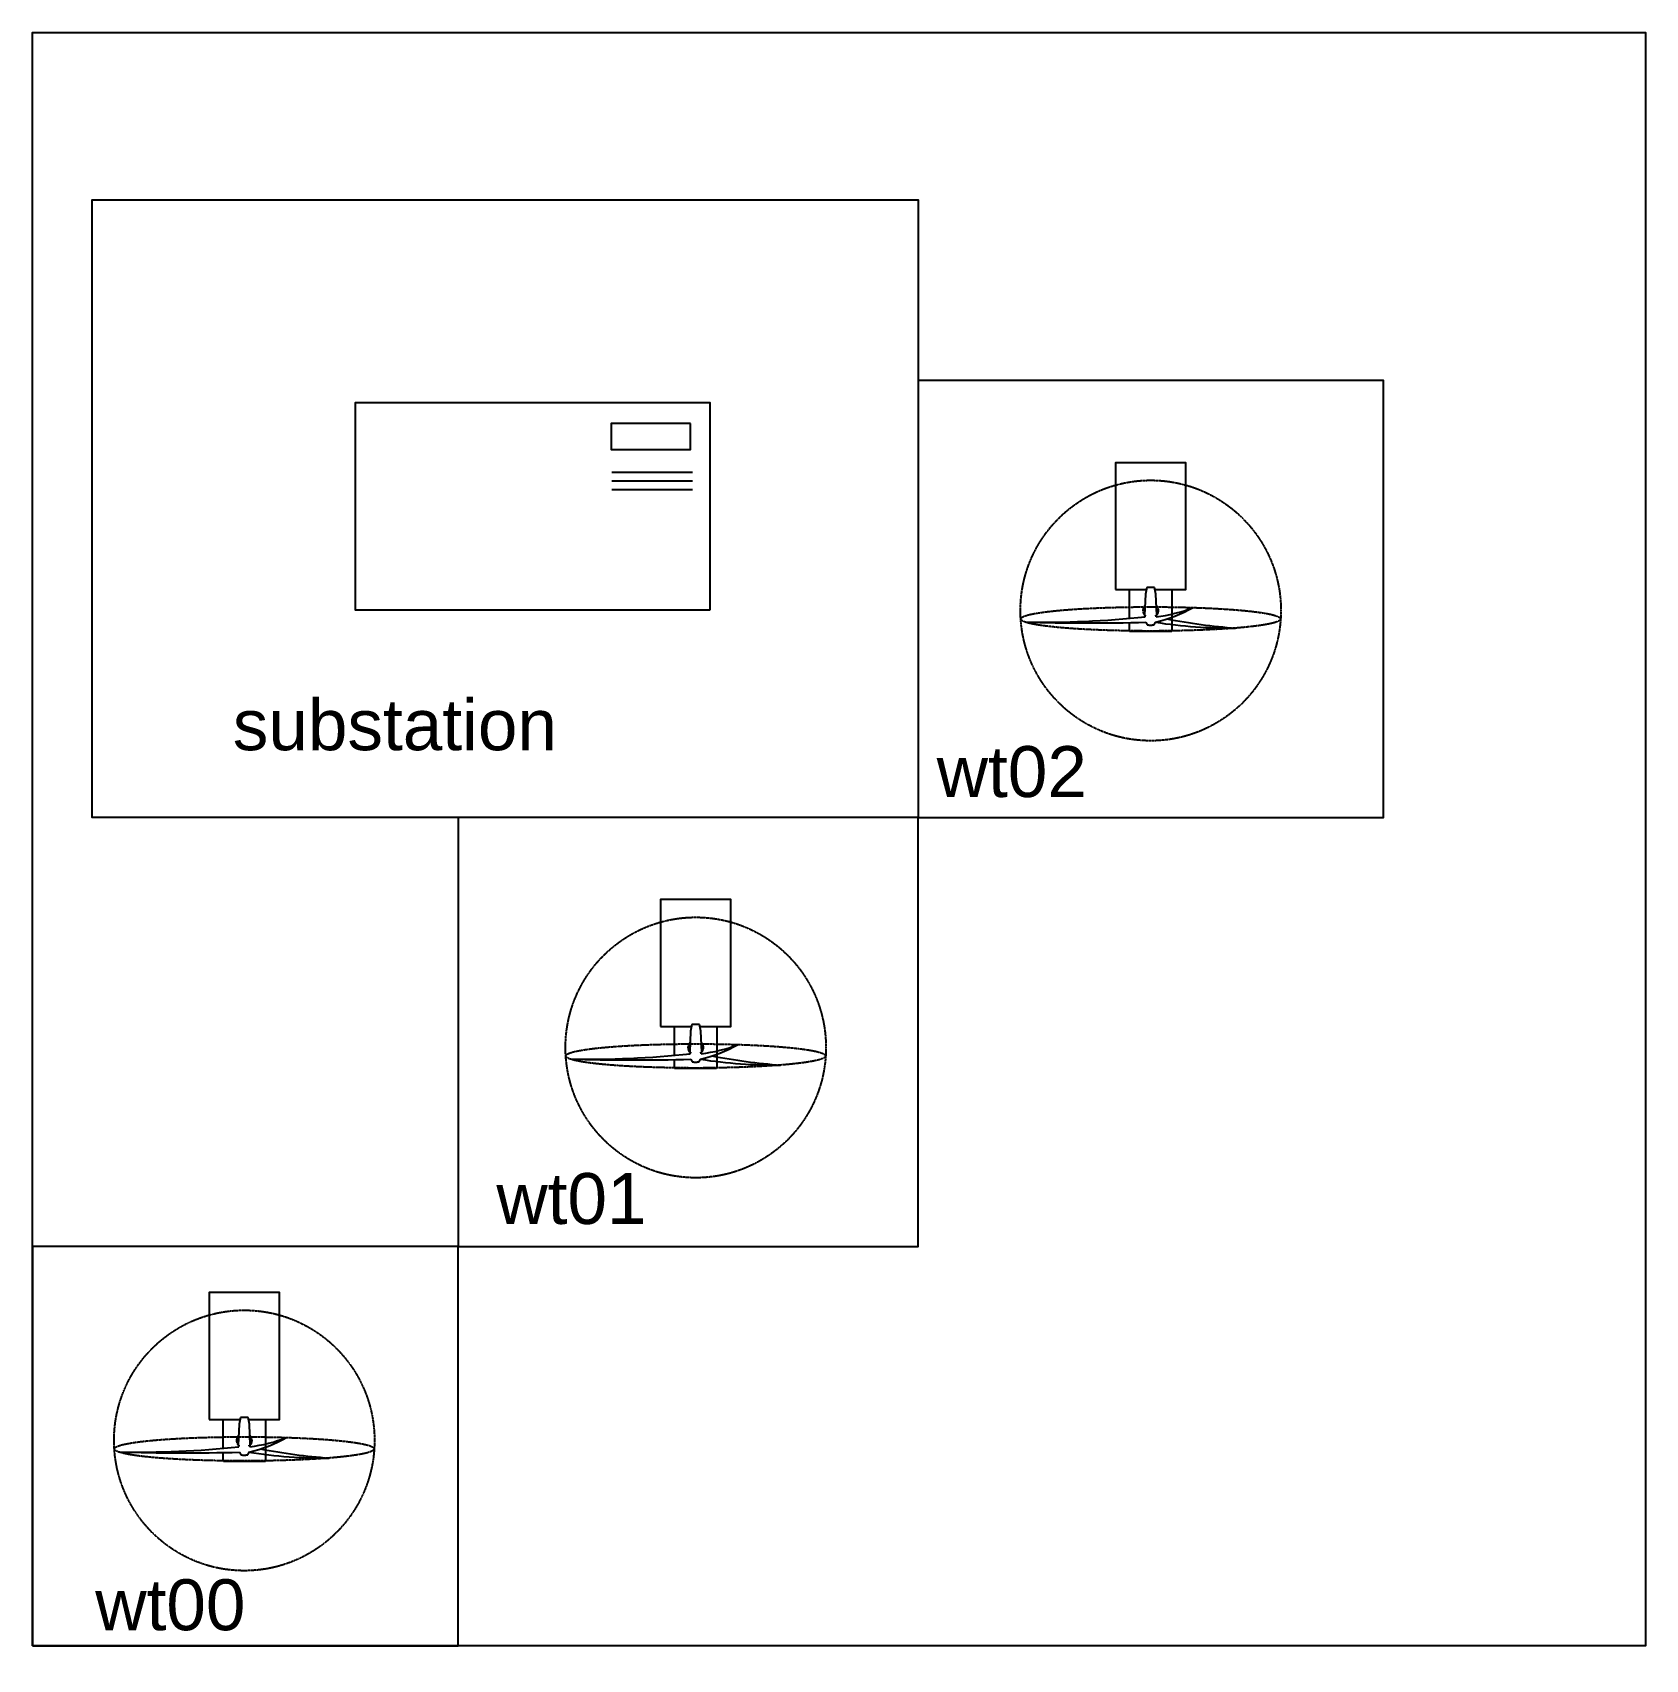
# Model space of a CAD drawing. Header units: millimetres. Extents: x 20412 to 90412, y 408 to 70996.
import ezdxf

# ---------------------------------------------------------------- set-up
doc = ezdxf.new("R2010")
doc.units = ezdxf.units.MM
doc.linetypes.add('HIDDEN', pattern=[0.375, 0.25, -0.125])
doc.linetypes.add('PHANTOMX2', pattern=[5, 2.5, -0.5, 0.5, -0.5, 0.5, -0.5])
for name, color, linetype in [('OUTLINE', 1, 'Continuous'), ('UNITLABELS', 122, 'Continuous'), ('UNITS', 5, 'Continuous')]:
    doc.layers.add(name, color=color, linetype=linetype)
doc.styles.add('Annotative', font='arial.ttf')
doc.styles.get("Standard").update_dxf_attribs({"font": 'arial.ttf'})

msp = doc.modelspace()

# ---------------------------------------------------------------- linework, layer by layer
for p, q in [((49056, 51901), (45549, 51901)), ((49056, 51526), (45549, 51526)), ((49056, 51150), (45549, 51150)), ((68719, 46626), (68677, 45717)), ((68774, 46916), (68719, 46626)), ((69105, 46916), (68774, 46916)), ((69160, 46626), (69105, 46916)), ((69201, 45717), (69160, 46626)), ((68720, 45717), (68677, 45717)), ((68702, 45681), (68720, 45682)), ((68702, 45647), (68702, 45681)), ((68720, 45682), (68720, 45717)), ((68735, 45410), (68791, 45294)), ((68791, 45294), (68854, 45294)), ((68854, 45294), (68860, 45282)), ((68860, 45282), (69002, 45282)), ((69002, 45282), (69008, 45294)), ((69008, 45294), (69088, 45294)), ((69088, 45294), (69144, 45410)), ((69159, 45682), (69159, 45717)), ((69159, 45717), (69201, 45717)), ((69177, 45681), (69159, 45682)), ((69177, 45647), (69177, 45681)), ((69177, 45681), (69207, 45651)), ((48973, 27666), (48932, 26757)), ((49028, 27956), (48973, 27666)), ((49359, 27956), (49028, 27956)), ((49414, 27666), (49359, 27956)), ((49456, 26757), (49414, 27666)), ((48975, 26757), (48932, 26757)), ((48956, 26721), (48975, 26722)), ((48956, 26687), (48956, 26721)), ((48975, 26722), (48975, 26757)), ((48989, 26450), (49045, 26334)), ((49045, 26334), (49109, 26334)), ((49109, 26334), (49115, 26322)), ((49115, 26322), (49256, 26322)), ((49256, 26322), (49262, 26334)), ((49262, 26334), (49343, 26334)), ((49343, 26334), (49399, 26450)), ((49413, 26722), (49413, 26757)), ((49413, 26757), (49456, 26757)), ((49431, 26721), (49413, 26722)), ((49431, 26687), (49431, 26721)), ((49431, 26721), (49462, 26691)), ((29381, 10617), (29340, 9707)), ((29437, 10907), (29381, 10617)), ((29768, 10907), (29437, 10907)), ((29823, 10617), (29768, 10907)), ((29864, 9707), (29823, 10617)), ((29383, 9707), (29340, 9707)), ((29364, 9672), (29383, 9673)), ((29364, 9638), (29364, 9672)), ((29383, 9673), (29383, 9707)), ((29397, 9401), (29453, 9285)), ((29453, 9285), (29517, 9285)), ((29517, 9285), (29523, 9273)), ((29523, 9273), (29664, 9273)), ((29664, 9273), (29670, 9285)), ((29670, 9285), (29751, 9285)), ((29751, 9285), (29807, 9401)), ((29821, 9673), (29821, 9707)), ((29821, 9707), (29864, 9707)), ((29840, 9672), (29821, 9673)), ((29840, 9638), (29840, 9672)), ((29840, 9672), (29870, 9642))]:
    msp.add_line(p, q)
at = {"linetype": 'HIDDEN'}
for p, q in [((68663, 45643), (68702, 45681)), ((69177, 45681), (69207, 45651)), ((48918, 26683), (48956, 26721)), ((49431, 26721), (49462, 26691)), ((29326, 9634), (29365, 9672)), ((29840, 9672), (29870, 9642))]:
    msp.add_line(p, q, dxfattribs=at)
for points in [[(49808, 45928), (34424, 45928), (34424, 54950), (49808, 54950)], [(48962, 54029), (45518, 54029), (45518, 52903), (48962, 52903)]]:
    msp.add_lwpolyline(points, close=True)
at = {"linetype": 'Continuous'}
for points in [[(69120, 46835), (70467, 46835), (70467, 52334), (67412, 52334), (67412, 46835)], [(67412, 46835), (68759, 46835)], [(49375, 27875), (50721, 27875), (50721, 33374), (47666, 33374), (47666, 27875)], [(47666, 27875), (49013, 27875)], [(29783, 10826), (31129, 10826), (31129, 16325), (28075, 16325), (28075, 10826)], [(28075, 10826), (29421, 10826)]]:
    msp.add_lwpolyline(points, dxfattribs=at)
at = {"linetype": 'HIDDEN'}
for points in [[(69120, 46835), (69856, 46835), (69856, 45003), (68023, 45003), (68023, 45394)], [(68023, 45579), (68023, 46835), (68759, 46835)], [(49375, 27875), (50110, 27875), (50110, 26043), (48277, 26043), (48277, 26435)], [(48277, 26619), (48277, 27875), (49013, 27875)], [(29783, 10826), (30519, 10826), (30519, 8993), (28686, 8993), (28686, 9385)], [(28686, 9570), (28686, 10826), (29421, 10826)]]:
    msp.add_lwpolyline(points, dxfattribs=at)
at = {"linetype": 'PHANTOMX2', "ltscale": 2}
for centre in [(68939, 45919), (49194, 26959), (29602, 9910)]:
    msp.add_circle(centre, 5651, dxfattribs=at)
at = {"linetype": 'HIDDEN'}
for centre, start, end in [((68939, 45919), 136.13683, 225.00596), ((68939, 45919), 314.99404, 43.86317), ((49194, 26959), 136.13683, 225.00596), ((49194, 26959), 314.99404, 43.86317), ((29602, 9910), 136.13683, 225.00596), ((29602, 9910), 314.99404, 43.86317)]:
    msp.add_arc(centre, 336, start, end, dxfattribs=at)
for centre, radius, start, end in [((68939, 45919), 263, 161.45022, 193.34148), ((67689, 51552), 6312, 283.33347, 299.30407), ((68365, 52287), 6689, 276.96984, 291.14103), ((68939, 45919), 263, 346.65852, 18.54978), ((64391, 85126), 39713, 268.68163, 276.23213), ((66325, 136961), 91582, 268.21782, 271.50762), ((72458, 66883), 21727, 261.22695, 270.44257), ((74610, 71484), 26401, 259.17027, 265.69078), ((49194, 26959), 263, 161.45022, 193.34148), ((47943, 32592), 6312, 283.33347, 299.30407), ((48620, 33327), 6689, 276.96984, 291.14103), ((49194, 26959), 263, 346.65852, 18.54978), ((44645, 66166), 39713, 268.68163, 276.23213), ((46579, 118001), 91582, 268.21782, 271.50762), ((52712, 47923), 21727, 261.22695, 270.44257), ((54864, 52524), 26401, 259.17027, 265.69078), ((29602, 9910), 263, 161.45022, 193.34148), ((28351, 15543), 6312, 283.33347, 299.30407), ((29028, 16278), 6689, 276.96984, 291.14103), ((29602, 9910), 263, 346.65852, 18.54978), ((25053, 49117), 39713, 268.68163, 276.23213), ((26988, 100952), 91582, 268.21782, 271.50762), ((33121, 30874), 21727, 261.22695, 270.44257), ((35272, 35474), 26401, 259.17027, 265.69078)]:
    msp.add_arc(centre, radius, start, end)
at = {"linetype": 'PHANTOMX2', "ltscale": 2}
for centre in [(68939, 45553), (49194, 26593), (29602, 9544)]:
    msp.add_ellipse(centre, major_axis=(-5639, 0), ratio=0.092838, dxfattribs=at)
at = {"layer": 'OUTLINE'}
msp.add_lwpolyline([(20412, 996), (20412, 70996), (90412, 70996), (90412, 996)], close=True, dxfattribs=at)
at = {"layer": 'UNITS'}
for points in [[(58851, 36942), (23002, 36942), (23002, 63744), (58851, 63744)], [(58851, 36942), (79040, 36942), (79040, 55902), (58851, 55902)], [(38878, 18319), (58851, 18319), (58851, 36942), (38878, 36942)], [(20417, 1001), (38878, 1001), (38878, 18319), (20417, 18319)]]:
    msp.add_lwpolyline(points, close=True, dxfattribs=at)

# ---------------------------------------------------------------- texts
at = {"layer": 'UNITLABELS', "style": 'Annotative'}
for s, p in [('substation', (29104, 39858)), ('wt02', (59652, 37826)), ('wt01', (40542, 19302)), ('wt00', (23134, 1677))]:
    msp.add_text(s, height=2209.3, dxfattribs=at).set_placement(p)
at = {"layer": 'UNITLABELS', "insert": (22847, 413), "char_height": 4.2, "attachment_point": 1}
msp.add_mtext_dynamic_manual_height_columns('wt-00', width=6363.96, gutter_width=21, heights=[0], dxfattribs=at)

doc.saveas('drawing.dxf')
